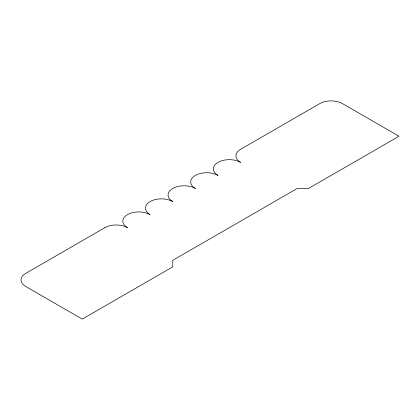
<?xml version="1.0" encoding="UTF-8"?>
<svg xmlns="http://www.w3.org/2000/svg" width="420" height="420" viewBox="0 0 420 420"><rect width="100%" height="100%" fill="white"/><g stroke="black" fill="none" stroke-linecap="round" stroke-linejoin="round"><path stroke-width="0.63" d="M104.874 227.682L25.688 273.399A15.997 9.235 0 0 0 25.688 286.461L82.246 319.116L172.751 266.868L172.751 260.337L297.187 188.491L308.5 188.491L399 136.243L342.437 103.588A15.997 9.235 0 0 0 319.814 103.588L240.623 149.305A15.997 9.235 0 0 0 240.623 162.367A15.997 9.235 0 0 0 218.001 162.367A15.997 9.235 0 0 0 218.001 175.429A15.997 9.235 0 0 0 195.374 175.429A15.997 9.235 0 0 0 195.374 188.491A15.997 9.235 0 0 0 172.751 188.491A15.997 9.235 0 0 0 172.751 201.558A15.997 9.235 0 0 0 150.124 201.558A15.997 9.235 0 0 0 150.124 214.62A15.997 9.235 0 0 0 127.496 214.62A15.997 9.235 0 0 0 127.496 227.682A15.997 9.235 0 0 0 104.874 227.682"/></g></svg>
